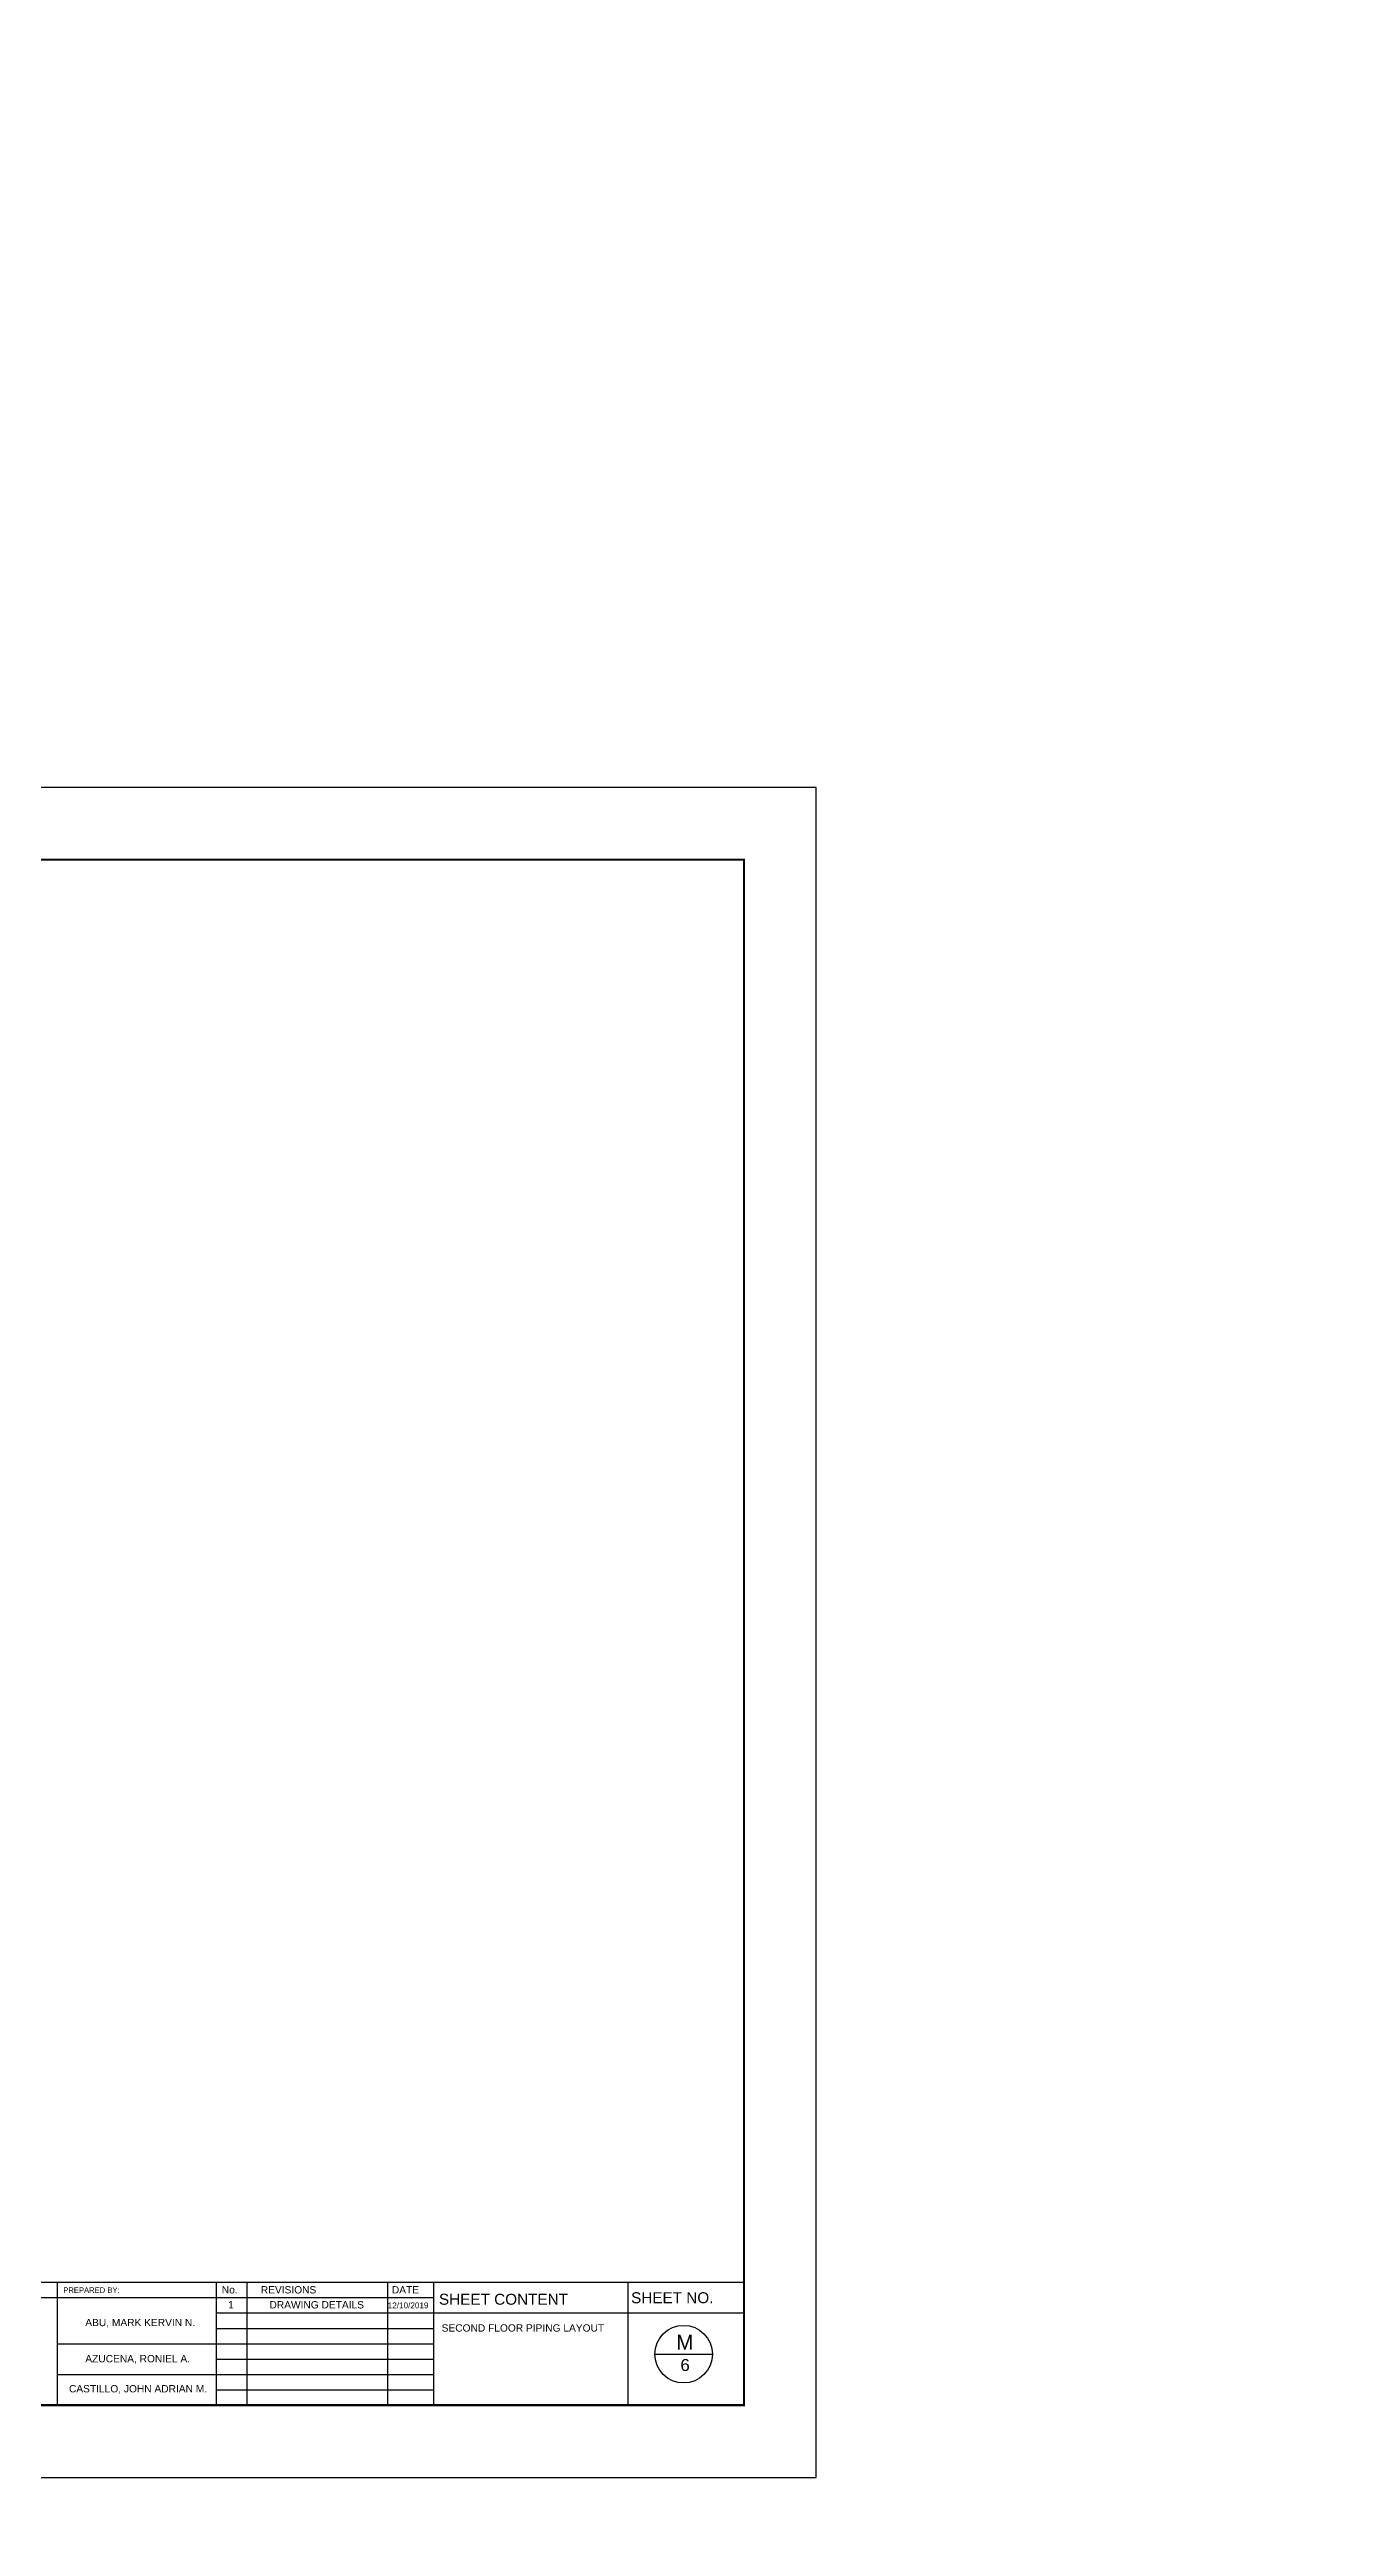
# Model space of a CAD drawing. Header units: millimetres. Extents: x -60 to 576, y -39 to 287.
# Drawn here: x 399 to 453.1, y 177.6 to 280.8 of the extents above; entities that cross this region are included whole.
import ezdxf

# ---------------------------------------------------------------- set-up
doc = ezdxf.new("R2010")
doc.units = ezdxf.units.MM
doc.header["$MEASUREMENT"] = 0
for name, color, linetype in [('.1', 1, 'Continuous'), ('M-AC-TEXT', 7, 'Continuous'), ('SHEET', 3, 'Continuous'), ('text', 7, 'Continuous')]:
    doc.layers.add(name, color=color, linetype=linetype)
doc.layers.add('WALL', color=4, linetype='Continuous', lineweight=30)
doc.styles.add('ar-dim-axis', font='romans.shx', dxfattribs={"width": 0.8})
doc.styles.add('arial', font='arial.ttf')
doc.styles.add('OIP FONT', font='GOTHIC.TTF', dxfattribs={"height": 150})
doc.dimstyles.new('ar-dim-axis', dxfattribs={"dimtxt": 350, "dimasz": 250, "dimexe": 75, "dimexo": 75, "dimgap": 200, "dimtad": 1, "dimdec": 0, "dimzin": 12, "dimdsep": 46, "dimtxsty": 'ar-dim-axis', "dimblk": 'ARCHTICK', "dimcen": 120, "dimclrd": 11, "dimclre": 8, "dimclrt": 4, "dimadec": 0, "dimazin": 3, "dimtm": 1, "dimtfac": 1, "dimtdec": 0, "dimtix": 1, "dimtmove": 2, "dimatfit": 3, "dimldrblk": 'ARCHTICK', "dimfxl": 1, "dimtolj": 1, "dimtzin": 0, "dimarcsym": 1})

# ---------------------------------------------------------------- blocks, each defined once
blk = doc.blocks.new('_ARCHTICK')
at = {"color": 0, "linetype": 'ByBlock', "const_width": 0.15}
blk.add_lwpolyline([(-0.5, -0.5), (0.5, 0.5)], dxfattribs=at)

msp = doc.modelspace()

# ---------------------------------------------------------------- linework, layer by layer
at = {"layer": '.1', "color": 0}
for p, q in [((430.993, 250.058), (331.717, 250.058)), ((430.993, 179.663), (430.993, 250.058)), ((331.717, 179.663), (430.993, 179.663))]:
    msp.add_line(p, q, dxfattribs=at)
at = {"layer": 'SHEET', "color": 1}
for p, q in [((337.734, 187.791), (427.985, 187.791)), ((399.359, 187.791), (399.359, 182.671)), ((405.988, 187.791), (405.988, 182.671)), ((407.268, 187.791), (407.268, 182.671)), ((413.133, 187.791), (413.133, 182.671)), ((415.053, 187.791), (415.053, 182.671)), ((423.148, 187.791), (423.148, 182.671)), ((353.58, 187.151), (410.151, 187.151)), ((408.392, 187.151), (415.053, 187.151)), ((405.988, 186.511), (416.749, 186.511)), ((405.988, 185.871), (415.053, 185.871)), ((413.387, 186.511), (427.985, 186.511)), ((399.359, 185.231), (410.151, 185.231)), ((408.392, 185.231), (415.053, 185.231)), ((424.269, 184.795), (426.669, 184.795)), ((399.359, 183.951), (410.151, 183.951)), ((405.988, 184.591), (415.053, 184.591)), ((408.392, 183.951), (415.053, 183.951)), ((405.988, 183.311), (415.053, 183.311))]:
    msp.add_line(p, q, dxfattribs=at)
msp.add_circle((425.469, 184.795), 1.2, dxfattribs=at)
at = {"layer": 'WALL', "color": 1, "linetype": 'Continuous', "const_width": 0.0853}
msp.add_lwpolyline([(337.734, 182.671), (427.985, 182.671), (427.985, 247.05), (337.734, 247.05)], close=True, dxfattribs=at)

# ---------------------------------------------------------------- texts
at = {"layer": 'SHEET', "color": 1, "style": 'arial'}
for s, height, p in [('M', 0.624, (425.159, 184.982)), ('6', 0.499, (425.34, 184.095))]:
    msp.add_text(s, height=height, dxfattribs=at).set_placement(p)
at = {"layer": 'text', "style": 'arial'}
for s, height, p in [('PREPARED BY: ', 0.22802, (399.617, 187.35)), ('No.', 0.304, (406.226, 187.325)), ('1', 0.304, (406.488, 186.705)), ('REVISIONS', 0.304, (407.851, 187.325)), ('DRAWING DETAILS', 0.30402, (408.212, 186.7)), ('12/10/2019', 0.2432, (413.139, 186.705)), ('DATE', 0.304, (413.313, 187.325)), ('SHEET CONTENT', 0.45603, (415.275, 186.855)), ('SHEET NO.', 0.456, (423.282, 186.919)), ('ABU, MARK KERVIN N.', 0.30402, (400.537, 185.962)), ('SECOND FLOOR PIPING LAYOUT', 0.30402, (415.387, 185.735)), ('AZUCENA, RONIEL A.', 0.30402, (400.537, 184.456)), ('CASTILLO, JOHN ADRIAN M.', 0.30402, (399.857, 183.204))]:
    msp.add_text(s, height=height, dxfattribs=at).set_placement(p)

# ---------------------------------------------------------------- leaders
at = {"layer": 'M-AC-TEXT', "annotation_type": 0, "has_hookline": 1, "hookline_direction": 0, "text_width": 1.46}
for points in [[(250.815, 135.994), (250.941, 136.242), (251.317, 136.243)], [(361.082, 135.125), (361.208, 135.373), (361.584, 135.374)], [(262.897, 128.194), (263.023, 128.442), (263.399, 128.443)], [(284.45, 122.354), (284.577, 122.602), (284.953, 122.603)], [(284.461, 120.841), (284.588, 121.089), (284.964, 121.09)], [(365.246, 120.646), (365.373, 120.894), (365.749, 120.895)], [(368.185, 115.989), (368.312, 116.237), (368.688, 116.238)], [(257.964, 108.343), (258.09, 108.591), (258.466, 108.592)], [(263.958, 108.329), (264.085, 108.577), (264.461, 108.578)], [(250.807, 107.216), (250.933, 107.464), (251.309, 107.465)], [(368.224, 107.474), (368.35, 107.722), (368.726, 107.723)], [(374.204, 107.475), (374.33, 107.723), (374.706, 107.725)], [(361.077, 106.347), (361.204, 106.595), (361.58, 106.596)]]:
    msp.add_leader(points, dimstyle='ar-dim-axis', override={"dimtxt": 150, "dimasz": 150, "dimgap": 200, "dimtad": 0, "dimtih": 1, "dimtoh": 1, "dimtxsty": 'OIP FONT', "dimclrd": 256, "dimclre": 256, "dimclrt": 256, "dimfxl": 0.2, "dimfxlon": 1, "dimlwd": 65535, "dimlwe": 65535}, dxfattribs=at)

doc.saveas('drawing.dxf')
